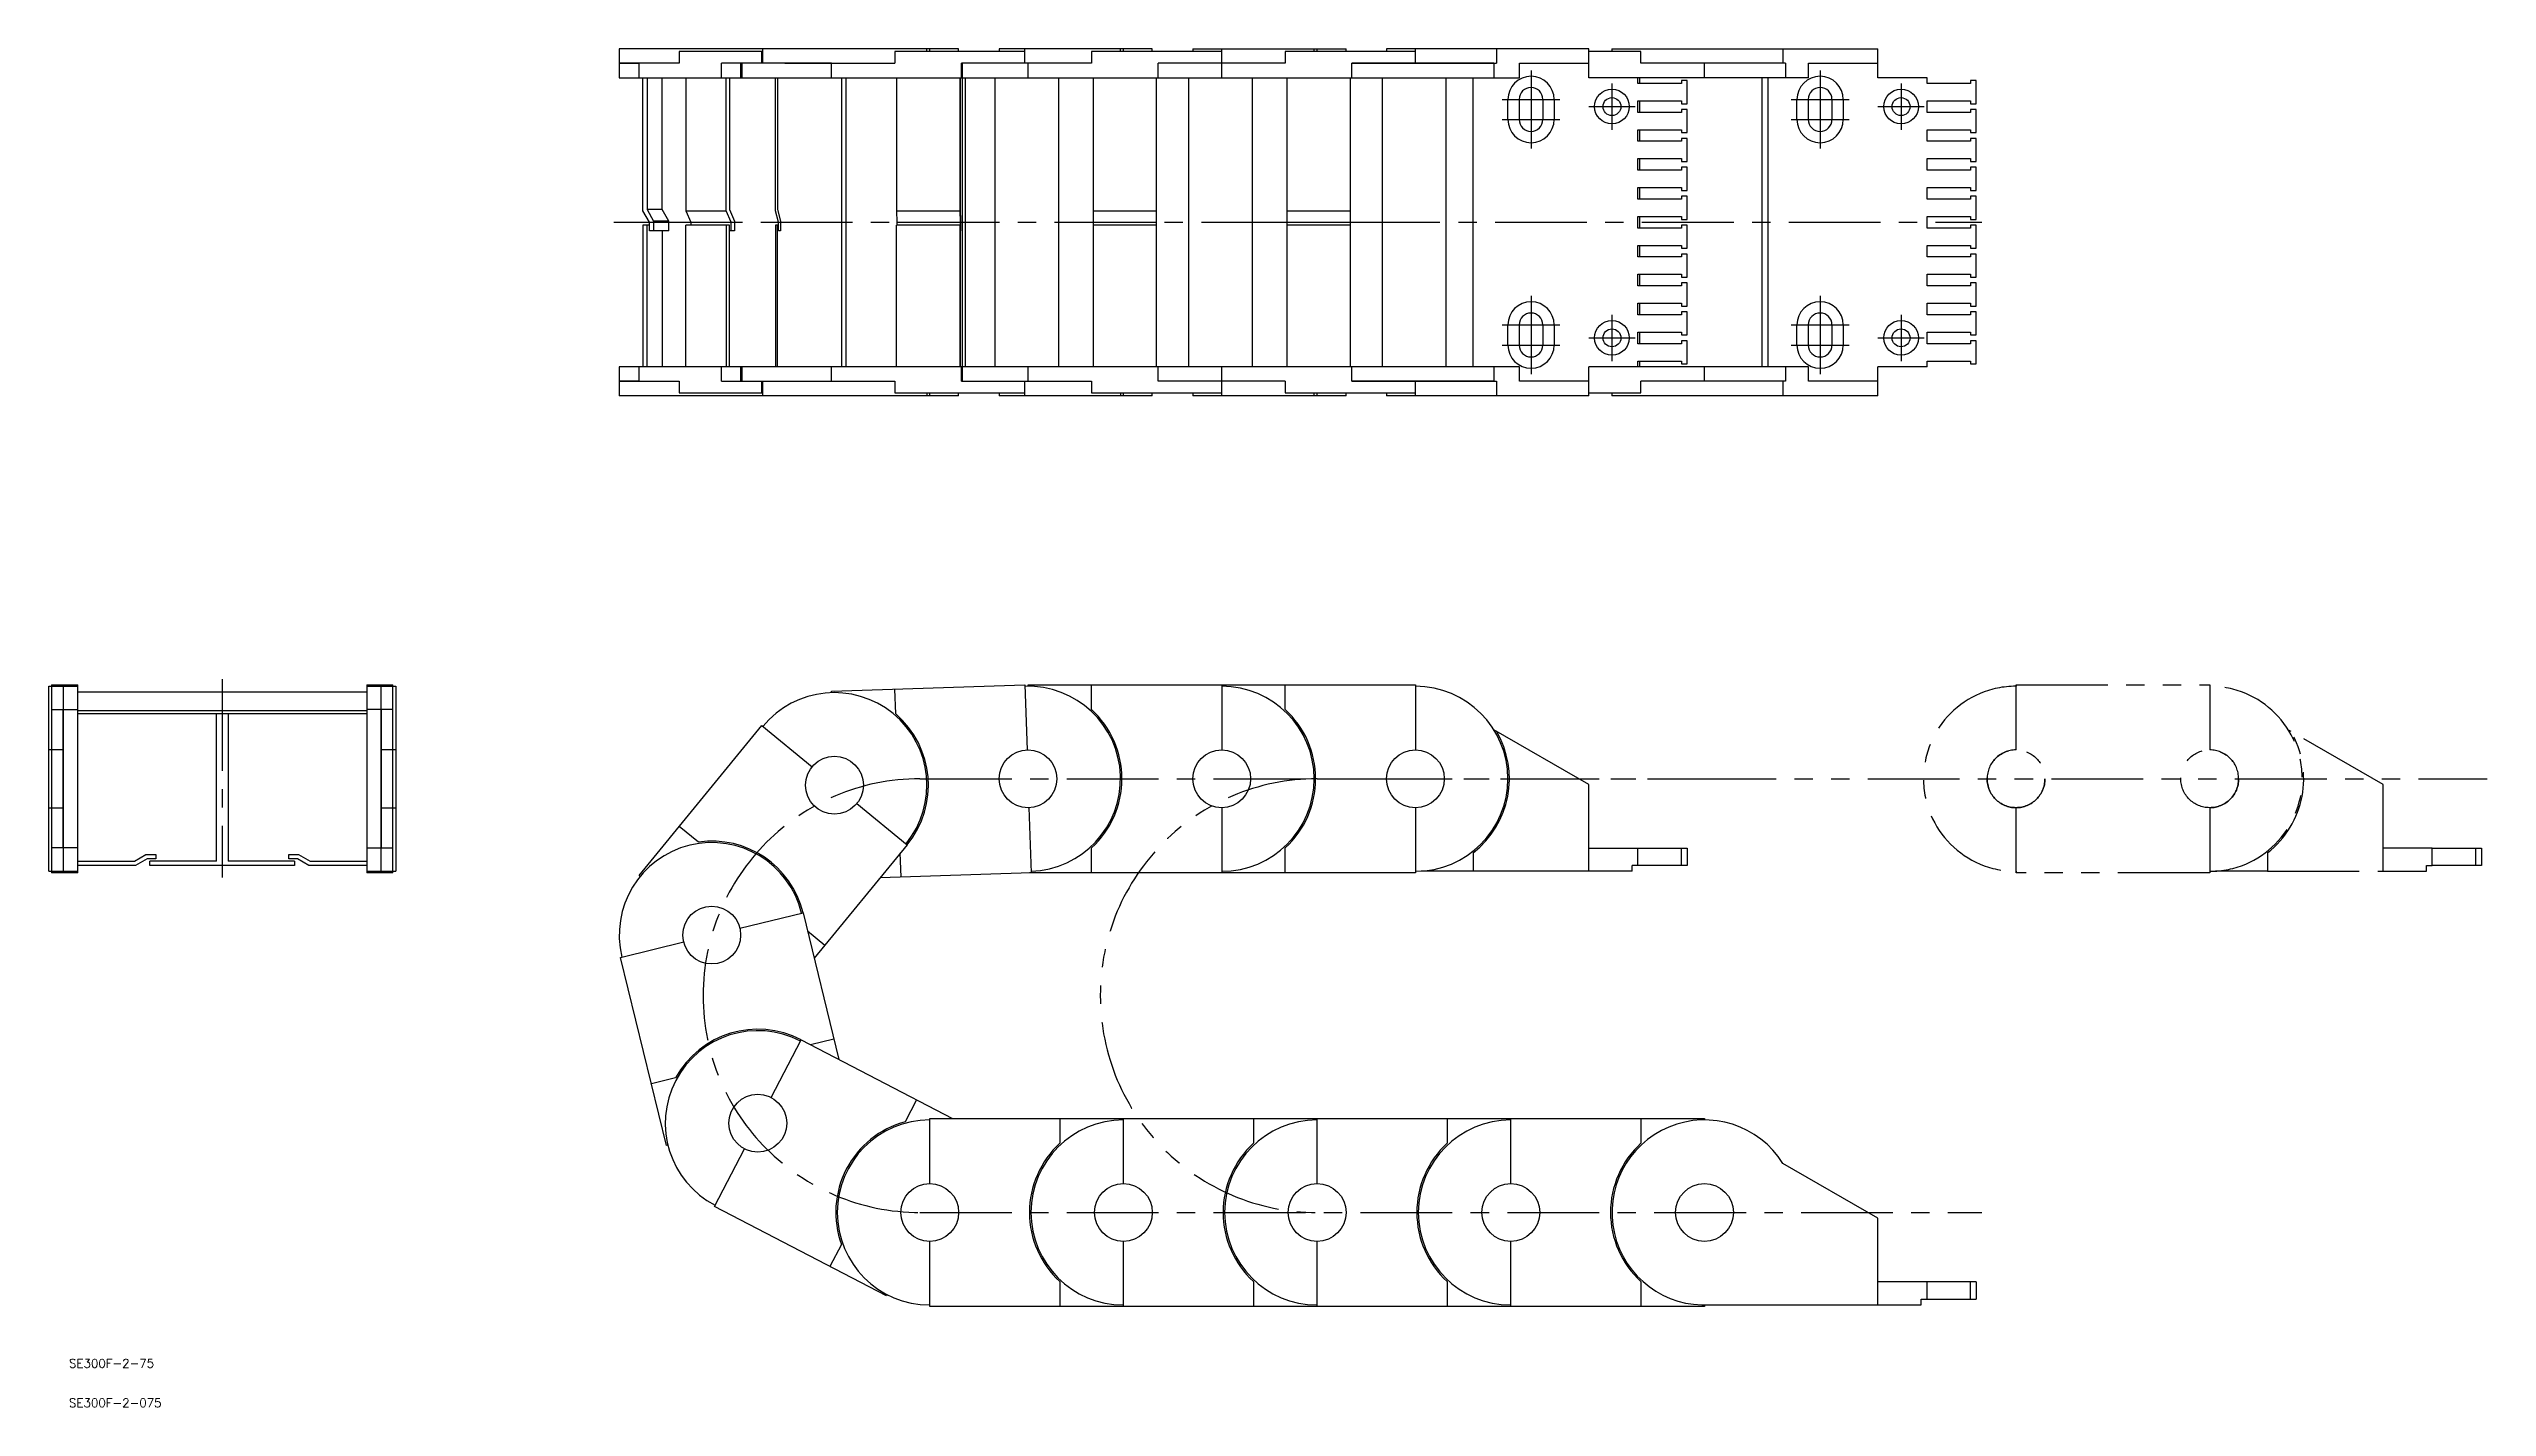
# Model space of a CAD drawing. Extents: x -197 to 646, y -350 to 120.
import ezdxf

# ---------------------------------------------------------------- set-up
doc = ezdxf.new("R2010")
doc.units = 0
doc.linetypes.add('CENTER', pattern=[50.8, 31.75, -6.35, 6.35, -6.35])
doc.linetypes.add('PHANTOM', pattern=[63.5, 31.75, -6.35, 6.35, -6.35, 6.35, -6.35])
doc.layers.get('0').update_dxf_attribs({"linetype": 'CONTINUOUS'})
doc.layers.add('CENTER', color=1, linetype='CONTINUOUS')
doc.styles.get("Standard").update_dxf_attribs({"font": 'txt.shx', "height": 3, "bigfont": 'bigfont.shx'})

# ---------------------------------------------------------------- blocks, each defined once
blk = doc.blocks.new('*U2')
at = {"color": 7, "linetype": 'CONTINUOUS'}
blk.add_text('SE300F-2-75', height=3, dxfattribs=at).set_placement((-190.33, -336.2))
blk = doc.blocks.new('*U3')
at = {"color": 7, "linetype": 'CONTINUOUS'}
blk.add_text('SE300F-2-075', height=3, dxfattribs=at).set_placement((-190.33, -349.87))

msp = doc.modelspace()

# ---------------------------------------------------------------- linework, layer by layer
at = {"color": 7, "linetype": 'CONTINUOUS'}
for p, q in [((117.4, 120), (0, 120)), ((0, 120), (0, 110)), ((20.79, 119), (20.79, 115)), ((49.68, 119), (20.79, 119)), ((49.29, 115), (49.29, 119)), ((49.68, 115), (49.68, 120)), ((95.35, 119), (95.35, 115)), ((140.35, 119), (95.35, 119)), ((106.44, 119), (106.44, 120)), ((107.4, 119), (107.4, 120)), ((117.4, 119), (117.4, 120)), ((184.4, 120), (131.4, 120)), ((131.4, 120), (131.4, 119)), ((140.33, 115), (140.33, 119)), ((140.35, 115), (140.35, 120)), ((163.4, 119), (163.4, 115)), ((208.4, 119), (163.4, 119)), ((173.4, 119), (173.4, 120)), ((174.4, 119), (174.4, 120)), ((184.4, 119), (184.4, 120)), ((198.4, 120), (198.4, 119)), ((198.4, 120), (251.4, 120)), ((208.4, 110), (208.4, 120)), ((275.4, 119), (230.4, 119)), ((230.4, 119), (230.4, 115)), ((240.4, 119), (240.4, 120)), ((241.4, 119), (241.4, 120)), ((251.4, 119), (251.4, 120)), ((265.4, 120), (265.4, 119)), ((335.4, 120), (265.4, 120)), ((275.4, 115), (275.4, 120)), ((303.42, 120), (303.42, 115)), ((335.4, 110), (335.4, 120)), ((353.4, 119), (335.4, 119)), ((343.4, 120), (435.4, 120)), ((343.4, 120), (343.4, 119)), ((353.4, 115), (353.4, 119)), ((402.52, 120), (402.52, 115)), ((435.4, 110), (435.4, 120)), ((0, 115), (0.1, 115)), ((0, 110), (311.4, 110)), ((0.1, 115), (6.85, 115)), ((6.85, 115), (0.1, 115)), ((0.1, 115), (0.1, 115)), ((20.79, 115), (6.85, 115)), ((6.85, 110), (6.85, 115)), ((8.21, 64), (8.21, 110)), ((9.67, 110), (9.67, 64.4)), ((14.9, 64.4), (14.9, 110)), ((23.04, 110), (23.04, 64)), ((73.37, 115), (35.35, 115)), ((35.35, 110), (35.35, 115)), ((36.97, 64), (36.97, 110)), ((38.13, 110), (38.13, 64.4)), ((41.99, 115), (41.99, 110)), ((42.44, 115), (42.44, 110)), ((54.08, 64), (54.08, 110)), ((54.78, 110), (54.78, 64.4)), ((57.25, 115), (95.35, 115)), ((57.25, 115), (57.25, 115)), ((73.37, 110), (73.37, 115)), ((76.99, 10), (76.99, 110)), ((78.33, 110), (78.33, 10)), ((95.94, 110), (95.94, 64)), ((117.92, 64), (117.92, 110)), ((117.97, 110), (117.97, 64.4)), ((163.4, 115), (118.34, 115)), ((118.34, 110), (118.34, 115)), ((118.62, 115), (118.62, 110)), ((118.7, 10), (118.7, 110)), ((119.69, 110), (119.69, 10)), ((129.9, 110), (129.9, 10)), ((141.4, 110), (141.4, 115)), ((151.9, 110), (151.9, 10)), ((163.9, 110), (163.9, 10)), ((185.9, 10), (185.9, 110)), ((186.4, 110), (186.4, 115)), ((230.4, 115), (186.4, 115)), ((196.9, 110), (196.9, 10)), ((218.9, 110), (218.9, 10)), ((230.9, 110), (230.9, 10)), ((252.9, 10), (252.9, 110)), ((275.4, 115), (253.4, 115)), ((253.4, 115), (275.4, 115)), ((253.4, 110), (253.4, 115)), ((263.9, 110), (263.9, 10)), ((302.52, 115), (275.4, 115)), ((275.4, 115), (285.4, 115)), ((285.4, 115), (303.42, 115)), ((285.4, 115), (285.4, 115)), ((285.9, 110), (285.9, 10)), ((295.4, 10), (295.4, 110)), ((302.52, 115), (302.52, 110)), ((311.4, 115), (335.4, 115)), ((311.4, 110), (311.4, 115)), ((411.4, 110), (335.4, 110)), ((352.4, 108), (352.4, 110)), ((352.9, 110), (352.9, 108)), ((403.42, 115), (353.4, 115)), ((375.4, 110), (375.4, 115)), ((395.4, 10), (395.4, 110)), ((397.32, 110), (397.32, 10)), ((403.42, 115), (403.42, 110)), ((411.4, 115), (435.4, 115)), ((411.4, 110), (411.4, 115)), ((452.4, 110), (435.4, 110)), ((452.4, 108), (452.4, 110)), ((307.4, 95.5), (307.4, 102.5)), ((311.3, 102.5), (311.3, 95.5)), ((319.5, 102.5), (319.5, 95.5)), ((323.4, 102.5), (323.4, 95.5)), ((367.4, 108), (352.4, 108)), ((352.4, 102), (367.4, 102)), ((352.4, 98), (352.4, 102)), ((352.9, 102), (352.9, 98)), ((369.4, 109), (367.4, 109)), ((367.4, 109), (367.4, 108)), ((367.4, 102), (367.4, 101)), ((369.4, 101), (369.4, 109)), ((407.4, 95.5), (407.4, 102.5)), ((411.3, 102.5), (411.3, 95.5)), ((419.5, 102.5), (419.5, 95.5)), ((423.4, 102.5), (423.4, 95.5)), ((467.4, 108), (452.4, 108)), ((452.4, 102), (467.4, 102)), ((452.4, 98), (452.4, 102)), ((469.4, 109), (467.4, 109)), ((467.4, 109), (467.4, 108)), ((467.4, 102), (467.4, 101)), ((469.4, 101), (469.4, 109)), ((367.4, 98), (352.4, 98)), ((367.4, 101), (369.4, 101)), ((369.4, 99), (367.4, 99)), ((367.4, 99), (367.4, 98)), ((369.4, 91), (369.4, 99)), ((467.4, 98), (452.4, 98)), ((467.4, 101), (469.4, 101)), ((469.4, 99), (467.4, 99)), ((467.4, 99), (467.4, 98)), ((469.4, 91), (469.4, 99)), ((352.4, 88), (352.4, 92)), ((352.4, 92), (367.4, 92)), ((367.4, 88), (352.4, 88)), ((352.9, 92), (352.9, 88)), ((367.4, 92), (367.4, 91)), ((367.4, 91), (369.4, 91)), ((367.4, 89), (367.4, 88)), ((369.4, 89), (367.4, 89)), ((369.4, 81), (369.4, 89)), ((452.4, 92), (467.4, 92)), ((452.4, 88), (452.4, 92)), ((467.4, 88), (452.4, 88)), ((467.4, 92), (467.4, 91)), ((467.4, 91), (469.4, 91)), ((467.4, 89), (467.4, 88)), ((469.4, 89), (467.4, 89)), ((469.4, 81), (469.4, 89)), ((352.4, 78), (352.4, 82)), ((352.4, 82), (367.4, 82)), ((367.4, 78), (352.4, 78)), ((352.9, 82), (352.9, 78)), ((367.4, 82), (367.4, 81)), ((367.4, 81), (369.4, 81)), ((367.4, 79), (367.4, 78)), ((369.4, 79), (367.4, 79)), ((369.4, 71), (369.4, 79)), ((452.4, 82), (467.4, 82)), ((452.4, 78), (452.4, 82)), ((467.4, 78), (452.4, 78)), ((467.4, 82), (467.4, 81)), ((467.4, 81), (469.4, 81)), ((467.4, 79), (467.4, 78)), ((469.4, 79), (467.4, 79)), ((469.4, 71), (469.4, 79)), ((352.4, 68), (352.4, 72)), ((352.4, 72), (367.4, 72)), ((367.4, 68), (352.4, 68)), ((352.9, 72), (352.9, 68)), ((367.4, 72), (367.4, 71)), ((367.4, 71), (369.4, 71)), ((369.4, 69), (367.4, 69)), ((367.4, 69), (367.4, 68)), ((369.4, 61), (369.4, 69)), ((452.4, 72), (467.4, 72)), ((452.4, 68), (452.4, 72)), ((467.4, 68), (452.4, 68)), ((467.4, 72), (467.4, 71)), ((467.4, 71), (469.4, 71)), ((469.4, 69), (467.4, 69)), ((467.4, 69), (467.4, 68)), ((469.4, 61), (469.4, 69)), ((10.46, 60), (8.21, 64)), ((14.9, 64.4), (9.67, 64.4)), ((9.67, 64.4), (11.91, 60.4)), ((10.46, 57), (10.46, 60)), ((11.91, 60.4), (11.91, 57)), ((17.14, 60.4), (11.91, 60.4)), ((17.14, 60.4), (14.9, 64.4)), ((17.14, 57), (17.14, 60.4)), ((23.04, 64), (24.82, 60)), ((23.04, 64), (36.97, 64)), ((24.82, 60), (38.76, 60)), ((24.82, 60), (24.82, 59)), ((38.76, 60), (36.97, 64)), ((38.13, 64.4), (39.92, 60.4)), ((38.76, 57), (38.76, 60)), ((39.92, 60.4), (39.92, 57)), ((55.15, 60), (54.08, 64)), ((54.78, 64.4), (55.84, 60.4)), ((55.15, 57), (55.15, 60)), ((55.84, 60.4), (55.84, 57)), ((95.94, 64), (96.01, 60)), ((95.94, 64), (117.92, 64)), ((96.01, 60), (118, 60)), ((96.01, 60), (96.01, 59)), ((118, 60), (117.92, 64)), ((117.97, 64.4), (118.05, 60.4)), ((118, 57), (118, 60)), ((118.05, 60.4), (118.05, 57)), ((163.9, 64), (185.9, 64)), ((163.9, 60), (185.9, 60)), ((230.9, 64), (252.9, 64)), ((230.9, 60), (252.9, 60)), ((352.4, 58), (352.4, 62)), ((352.4, 62), (367.4, 62)), ((352.9, 62), (352.9, 58)), ((367.4, 62), (367.4, 61)), ((367.4, 61), (369.4, 61)), ((452.4, 58), (452.4, 62)), ((452.4, 62), (467.4, 62)), ((467.4, 62), (467.4, 61)), ((467.4, 61), (469.4, 61)), ((8.21, 59), (8.21, 10)), ((10.46, 59), (8.21, 59)), ((9.67, 10), (9.67, 59)), ((17.14, 57), (10.46, 57)), ((14.9, 57), (14.9, 10)), ((23.04, 10), (23.04, 59)), ((38.13, 59), (23.04, 59)), ((36.97, 59), (36.97, 10)), ((38.13, 10), (38.13, 59)), ((39.92, 57), (38.13, 57)), ((54.08, 59), (54.08, 10)), ((55.15, 59), (54.08, 59)), ((54.78, 10), (54.78, 59)), ((55.84, 57), (55.15, 57)), ((95.94, 10), (95.94, 59)), ((117.97, 59), (95.94, 59)), ((117.92, 59), (117.92, 10)), ((117.97, 10), (117.97, 59)), ((118.05, 57), (117.97, 57)), ((185.9, 59), (163.9, 59)), ((252.9, 59), (230.9, 59)), ((367.4, 58), (352.4, 58)), ((352.4, 48), (352.4, 52)), ((352.4, 52), (367.4, 52)), ((352.9, 52), (352.9, 48)), ((369.4, 59), (367.4, 59)), ((367.4, 59), (367.4, 58)), ((367.4, 52), (367.4, 51)), ((367.4, 51), (369.4, 51)), ((369.4, 51), (369.4, 59)), ((467.4, 58), (452.4, 58)), ((452.4, 52), (467.4, 52)), ((452.4, 48), (452.4, 52)), ((469.4, 59), (467.4, 59)), ((467.4, 59), (467.4, 58)), ((467.4, 52), (467.4, 51)), ((467.4, 51), (469.4, 51)), ((469.4, 51), (469.4, 59)), ((367.4, 48), (352.4, 48)), ((367.4, 49), (367.4, 48)), ((369.4, 49), (367.4, 49)), ((369.4, 41), (369.4, 49)), ((467.4, 48), (452.4, 48)), ((467.4, 49), (467.4, 48)), ((469.4, 49), (467.4, 49)), ((469.4, 41), (469.4, 49)), ((352.4, 38), (352.4, 42)), ((352.4, 42), (367.4, 42)), ((367.4, 38), (352.4, 38)), ((352.9, 42), (352.9, 38)), ((367.4, 42), (367.4, 41)), ((367.4, 41), (369.4, 41)), ((367.4, 39), (367.4, 38)), ((369.4, 39), (367.4, 39)), ((369.4, 31), (369.4, 39)), ((452.4, 42), (467.4, 42)), ((452.4, 38), (452.4, 42)), ((467.4, 38), (452.4, 38)), ((467.4, 42), (467.4, 41)), ((467.4, 41), (469.4, 41)), ((467.4, 39), (467.4, 38)), ((469.4, 39), (467.4, 39)), ((469.4, 31), (469.4, 39)), ((352.4, 28), (352.4, 32)), ((352.4, 32), (367.4, 32)), ((367.4, 28), (352.4, 28)), ((352.9, 32), (352.9, 28)), ((367.4, 32), (367.4, 31)), ((367.4, 31), (369.4, 31)), ((369.4, 29), (367.4, 29)), ((367.4, 29), (367.4, 28)), ((369.4, 21), (369.4, 29)), ((452.4, 32), (467.4, 32)), ((452.4, 28), (452.4, 32)), ((467.4, 28), (452.4, 28)), ((467.4, 32), (467.4, 31)), ((467.4, 31), (469.4, 31)), ((469.4, 29), (467.4, 29)), ((467.4, 29), (467.4, 28)), ((469.4, 21), (469.4, 29)), ((307.4, 17.5), (307.4, 24.5)), ((311.3, 24.5), (311.3, 17.5)), ((319.5, 24.5), (319.5, 17.5)), ((323.4, 24.5), (323.4, 17.5)), ((352.4, 22), (367.4, 22)), ((352.4, 18), (352.4, 22)), ((367.4, 18), (352.4, 18)), ((352.9, 22), (352.9, 18)), ((367.4, 22), (367.4, 21)), ((367.4, 21), (369.4, 21)), ((369.4, 19), (367.4, 19)), ((367.4, 19), (367.4, 18)), ((369.4, 11), (369.4, 19)), ((407.4, 17.5), (407.4, 24.5)), ((411.3, 24.5), (411.3, 17.5)), ((419.5, 24.5), (419.5, 17.5)), ((423.4, 24.5), (423.4, 17.5)), ((452.4, 22), (467.4, 22)), ((452.4, 18), (452.4, 22)), ((467.4, 18), (452.4, 18)), ((467.4, 22), (467.4, 21)), ((467.4, 21), (469.4, 21)), ((469.4, 19), (467.4, 19)), ((467.4, 19), (467.4, 18)), ((469.4, 11), (469.4, 19)), ((0, 10), (0, 0)), ((311.4, 10), (0, 10)), ((6.85, 5), (6.85, 10)), ((35.35, 5), (35.35, 10)), ((41.99, 10), (41.99, 5)), ((42.44, 10), (42.44, 5)), ((73.37, 5), (73.37, 10)), ((118.34, 5), (118.34, 10)), ((118.62, 10), (118.62, 5)), ((141.4, 5), (141.4, 10)), ((186.4, 5), (186.4, 10)), ((208.4, 1), (208.4, 10)), ((253.4, 5), (253.4, 10)), ((302.52, 10), (302.52, 5)), ((311.4, 5), (311.4, 10)), ((411.4, 10), (335.4, 10)), ((335.4, 5), (335.4, 10)), ((352.4, 12), (367.4, 12)), ((352.4, 10), (352.4, 12)), ((352.9, 12), (352.9, 10)), ((367.4, 12), (367.4, 11)), ((367.4, 11), (369.4, 11)), ((375.4, 5), (375.4, 10)), ((403.42, 10), (403.42, 5)), ((411.4, 5), (411.4, 10)), ((435.4, 0), (435.4, 10)), ((452.4, 10), (435.4, 10)), ((452.4, 12), (467.4, 12)), ((452.4, 10), (452.4, 12)), ((467.4, 12), (467.4, 11)), ((467.4, 11), (469.4, 11)), ((0.1, 5), (0, 5)), ((117.4, 0), (0, 0)), ((6.85, 5), (0.1, 5)), ((0.1, 5), (20.79, 5)), ((0.1, 5), (0.1, 5)), ((20.79, 5), (20.79, 1)), ((20.79, 1), (49.68, 1)), ((35.35, 5), (95.35, 5)), ((49.29, 1), (49.29, 5)), ((49.68, 0), (49.68, 5)), ((95.35, 5), (95.35, 1)), ((95.35, 1), (140.33, 1)), ((106.44, 1), (106.44, 0)), ((107.4, 0), (107.4, 1)), ((117.4, 0), (117.4, 1)), ((118.34, 5), (163.4, 5)), ((131.4, 1), (131.4, 0)), ((184.4, 0), (131.4, 0)), ((140.33, 0), (140.33, 5)), ((140.35, 1), (140.35, 5)), ((163.4, 5), (163.4, 1)), ((163.4, 1), (208.4, 1)), ((173.4, 1), (173.4, 0)), ((174.4, 0), (174.4, 1)), ((184.4, 0), (184.4, 1)), ((230.4, 5), (186.4, 5)), ((198.4, 1), (198.4, 0)), ((251.4, 0), (198.4, 0)), ((208.4, 0), (208.4, 1)), ((230.4, 5), (230.4, 1)), ((230.4, 1), (275.4, 1)), ((240.4, 0), (240.4, 1)), ((241.4, 0), (241.4, 1)), ((251.4, 0), (251.4, 1)), ((253.4, 5), (275.4, 5)), ((275.4, 5), (253.4, 5)), ((265.4, 1), (265.4, 0)), ((335.4, 0), (265.4, 0)), ((275.4, 1), (275.4, 5)), ((275.4, 5), (302.52, 5)), ((285.4, 5), (275.4, 5)), ((275.4, 0), (275.4, 1)), ((302.52, 5), (285.4, 5)), ((285.4, 5), (285.4, 5)), ((302.52, 5), (303.42, 5)), ((303.42, 5), (303.42, 0)), ((335.4, 5), (311.4, 5)), ((335.4, 0), (335.4, 5)), ((335.4, 1), (353.4, 1)), ((343.4, 1), (343.4, 0)), ((435.4, 0), (343.4, 0)), ((403.42, 5), (353.4, 5)), ((353.4, 1), (353.4, 5)), ((402.52, 5), (402.52, 0)), ((435.4, 5), (411.4, 5)), ((-197.33, -164.5), (-197.33, -100.5)), ((-197.33, -100.5), (-187.33, -100.5)), ((-196.33, -100), (-187.33, -100)), ((-196.33, -100), (-196.33, -165)), ((-192.33, -100), (-192.33, -165)), ((-192.33, -100.5), (-192.33, -108.58)), ((-187.33, -165), (-187.33, -100)), ((-87.33, -100), (-87.33, -165)), ((-87.33, -100), (-78.33, -100)), ((-87.33, -100.5), (-77.33, -100.5)), ((-82.34, -108.58), (-82.34, -100.5)), ((-82.33, -165), (-82.33, -100)), ((-78.33, -165), (-78.33, -100)), ((-77.33, -100.5), (-77.33, -164.5)), ((73.37, -102.23), (140.33, -100.02)), ((140.33, -100.02), (141.07, -122.51)), ((141.4, -100.5), (141.4, -100)), ((141.4, -100), (275.4, -100)), ((163.4, -108.58), (163.4, -100)), ((208.4, -100), (208.4, -100.5)), ((208.4, -100.5), (208.4, -122.5)), ((230.4, -108.58), (230.4, -100)), ((275.4, -100), (275.4, -100.5)), ((275.4, -100.5), (275.4, -122.5)), ((-196.33, -108.58), (-187.33, -108.58)), ((-192.33, -156.42), (-192.33, -108.58)), ((-87.33, -102.5), (-187.33, -102.5)), ((-87.33, -109.05), (-187.33, -109.05)), ((-78.33, -108.58), (-87.33, -108.58)), ((-82.34, -108.58), (-82.34, -156.42)), ((73.38, -102.73), (73.37, -102.23)), ((95.64, -110.08), (95.35, -101.5)), ((-87.33, -110), (-187.33, -110)), ((-139.33, -161), (-139.33, -110)), ((-135.33, -110), (-135.33, -161)), ((6.85, -165.97), (49.29, -114.12)), ((49.29, -114.12), (66.7, -128.38)), ((335.4, -134.5), (302.52, -115.52)), ((-192.33, -122.5), (-197.33, -122.5)), ((-192.33, -122.51), (-192.33, -122.51)), ((-82.34, -122.51), (-82.33, -122.51)), ((-77.33, -122.5), (-82.33, -122.5)), ((335.4, -164.5), (335.4, -134.5)), ((-197.33, -142.5), (-192.33, -142.5)), ((-192.33, -142.49), (-192.33, -142.49)), ((-82.33, -142.49), (-82.34, -142.49)), ((-82.33, -142.5), (-77.33, -142.5)), ((82.18, -141.04), (99.59, -155.29)), ((141.73, -142.49), (142.47, -164.98)), ((208.4, -142.5), (208.4, -164.5)), ((275.4, -142.5), (275.4, -164.5)), ((27.42, -154.38), (20.79, -148.95)), ((-187.33, -156.42), (-196.33, -156.42)), ((-192.33, -156.42), (-192.33, -164.5)), ((-167.73, -161), (-163.73, -158.69)), ((-163.33, -160.19), (-167.33, -162.5)), ((-163.73, -158.69), (-160.33, -158.69)), ((-160.33, -160.19), (-163.33, -160.19)), ((-160.33, -158.69), (-160.33, -160.19)), ((-114.33, -158.69), (-110.93, -158.69)), ((-114.33, -160.19), (-114.33, -158.69)), ((-111.33, -160.19), (-114.33, -160.19)), ((-107.33, -162.5), (-111.33, -160.19)), ((-110.93, -158.69), (-106.93, -161)), ((-87.33, -156.42), (-78.33, -156.42)), ((-82.34, -164.5), (-82.34, -156.42)), ((99.59, -155.29), (67.43, -194.59)), ((97.5, -166.47), (97.22, -158.18)), ((163.4, -165), (163.4, -156.42)), ((230.4, -165), (230.4, -156.42)), ((295.4, -158.12), (295.4, -164.5)), ((335.4, -156.5), (369.4, -156.5)), ((352.4, -162.5), (352.4, -156.5)), ((367.4, -162.5), (367.4, -156.5)), ((369.4, -156.5), (369.4, -162.5)), ((-197.33, -164.5), (-187.33, -164.5)), ((-187.33, -165), (-196.33, -165)), ((-187.33, -161), (-167.73, -161)), ((-167.33, -162.5), (-187.33, -162.5)), ((-139.33, -161), (-162.33, -161)), ((-162.33, -162.5), (-162.33, -161)), ((-112.33, -162.5), (-162.33, -162.5)), ((-112.33, -161), (-135.33, -161)), ((-112.33, -161), (-112.33, -162.5)), ((-87.33, -162.5), (-107.33, -162.5)), ((-106.93, -161), (-87.33, -161)), ((-87.33, -164.5), (-77.33, -164.5)), ((-78.33, -165), (-87.33, -165)), ((7.24, -166.29), (6.85, -165.97)), ((142.47, -164.98), (90.25, -166.71)), ((275.4, -165), (141.94, -165)), ((208.4, -164.5), (208.4, -165)), ((275.4, -164.5), (275.4, -165)), ((277.4, -164.5), (277.4, -164.44)), ((350.4, -164.5), (277.4, -164.5)), ((350.4, -164.5), (350.4, -162.5)), ((369.4, -162.5), (350.4, -162.5)), ((41.71, -184.18), (63.57, -178.83)), ((63.57, -178.83), (76, -229.58)), ((71.08, -190.12), (65.14, -185.25)), ((0.92, -194.17), (22.29, -188.93)), ((0.43, -194.29), (0.92, -194.17)), ((16.37, -259.36), (0.43, -194.29)), ((52.54, -242.76), (62.91, -222.79)), ((62.91, -222.79), (115.33, -250)), ((74.27, -222.53), (66.22, -224.51)), ((19.47, -235.95), (11.14, -237.99)), ((102.85, -243.52), (98.9, -251.13)), ((107.4, -250), (375.4, -250)), ((107.4, -250.5), (107.4, -250)), ((107.4, -272.5), (107.4, -250.5)), ((152.4, -250), (152.4, -258.58)), ((174.4, -250.5), (174.4, -250)), ((174.4, -272.5), (174.4, -250.5)), ((219.4, -250), (219.4, -258.58)), ((241.4, -250.5), (241.4, -250)), ((241.4, -272.5), (241.4, -250.5)), ((286.4, -250), (286.4, -258.58)), ((308.4, -250.5), (308.4, -250)), ((308.4, -272.5), (308.4, -250.5)), ((353.4, -250), (353.4, -258.58)), ((375.4, -250), (375.4, -250.5)), ((16.85, -259.24), (16.37, -259.36)), ((32.96, -280.48), (43.33, -260.51)), ((435.4, -284.5), (402.52, -265.52)), ((92.43, -311.35), (32.96, -280.48)), ((435.4, -314.5), (435.4, -284.5)), ((76.85, -293.6), (72.9, -301.21)), ((107.4, -314.5), (107.4, -292.5)), ((174.4, -314.5), (174.4, -292.5)), ((241.4, -314.5), (241.4, -292.5)), ((308.4, -314.5), (308.4, -292.5)), ((92.66, -310.9), (92.43, -311.35)), ((152.4, -306.42), (152.4, -315)), ((219.4, -306.42), (219.4, -315)), ((286.4, -306.42), (286.4, -315)), ((353.4, -306.42), (353.4, -315)), ((469.4, -306.5), (435.4, -306.5)), ((452.4, -312.5), (452.4, -306.5)), ((467.4, -312.5), (467.4, -306.5)), ((469.4, -306.5), (469.4, -312.5)), ((107.4, -315), (107.4, -314.5)), ((375.4, -315), (107.4, -315)), ((174.4, -315), (174.4, -314.5)), ((241.4, -315), (241.4, -314.5)), ((308.4, -315), (308.4, -314.5)), ((375.4, -314.5), (375.4, -315)), ((377.4, -314.44), (377.4, -314.5)), ((377.4, -314.5), (450.4, -314.5)), ((450.4, -314.5), (450.4, -312.5)), ((450.4, -312.5), (469.4, -312.5))]:
    msp.add_line(p, q, dxfattribs=at)
at = {"color": 3, "linetype": 'PHANTOM'}
for p, q in [((483.17, -100), (550.17, -100)), ((483.17, -100.5), (483.17, -100)), ((483.17, -100), (483.17, -100.5)), ((483.17, -122.5), (483.17, -100.5)), ((550.17, -100), (550.17, -100.5)), ((550.17, -100.5), (550.17, -122.5)), ((577.29, -115.52), (578.19, -116.04)), ((610.17, -134.5), (578.19, -116.04)), ((241.4, -132.5), (646.17, -132.5)), ((610.17, -164.5), (610.17, -134.5)), ((483.17, -164.5), (483.17, -142.5)), ((550.17, -142.5), (550.17, -164.5)), ((570.17, -158.12), (570.17, -164.5)), ((627.17, -156.5), (610.17, -156.5)), ((627.17, -156.5), (642.17, -156.5)), ((627.17, -162.5), (627.17, -156.5)), ((642.17, -156.5), (644.17, -156.5)), ((642.17, -162.5), (642.17, -156.5)), ((644.17, -156.5), (644.17, -162.5)), ((483.17, -165), (483.17, -164.5)), ((483.17, -164.5), (483.17, -165)), ((550.17, -165), (483.17, -165)), ((550.17, -164.5), (550.17, -165)), ((552.17, -164.5), (552.17, -164.44)), ((570.17, -164.5), (552.17, -164.5)), ((570.17, -164.5), (610.17, -164.5)), ((610.17, -164.5), (625.17, -164.5)), ((625.17, -164.5), (625.17, -162.5)), ((625.17, -162.5), (627.17, -162.5)), ((642.17, -162.5), (627.17, -162.5)), ((644.17, -162.5), (642.17, -162.5))]:
    msp.add_line(p, q, dxfattribs=at)
at = {"color": 7, "linetype": 'CONTINUOUS'}
for centre, radius in [((343.4, 100), 6), ((343.4, 100), 3.1), ((443.4, 100), 6), ((443.4, 100), 3.1), ((343.4, 20), 6), ((443.4, 20), 6), ((343.4, 20), 3.1), ((443.4, 20), 3.1), ((74.44, -134.71), 10), ((141.4, -132.5), 10), ((208.4, -132.5), 10), ((275.4, -132.5), 10), ((32, -186.56), 10), ((47.93, -251.63), 10), ((107.4, -282.5), 10), ((174.4, -282.5), 10), ((241.4, -282.5), 10), ((308.4, -282.5), 10), ((375.4, -282.5), 10)]:
    msp.add_circle(centre, radius, dxfattribs=at)
at = {"color": 3, "linetype": 'PHANTOM'}
for centre in [(483.17, -132.5), (550.17, -132.5)]:
    msp.add_circle(centre, 10, dxfattribs=at)
at = {"color": 7, "linetype": 'CONTINUOUS'}
for centre, radius, start, end in [((315.4, 102.5), 8, 0, 180), ((415.4, 102.5), 8, 0, 180), ((315.4, 102.5), 4.1, 0, 180), ((415.4, 102.5), 4.1, 0, 180), ((315.4, 95.5), 8, 180, 0), ((315.4, 95.5), 4.1, 180, 0), ((415.4, 95.5), 8, 180, 0), ((415.4, 95.5), 4.1, 180, 0), ((315.4, 24.5), 8, 0, 180), ((315.4, 24.5), 4.1, 0, 180), ((415.4, 24.5), 8, 0, 180), ((415.4, 24.5), 4.1, 0, 180), ((315.4, 17.5), 8, 180, 0), ((315.4, 17.5), 4.1, 180, 0), ((415.4, 17.5), 8, 180, 0), ((415.4, 17.5), 4.1, 180, 0), ((141.4, -132.5), 32, 271.88971, 91.88971), ((208.4, -132.5), 32, 270, 90), ((275.4, -132.5), 32, 270, 90), ((74.44, -134.71), 32, 320.69874, 140.69874), ((141.4, -132.5), 32.5, 312.60367, 47.39633), ((208.4, -132.5), 32.5, 312.60367, 47.39633), ((74.44, -134.71), 32.5, 320.69874, 49.28604), ((275.4, -132.5), 32.5, 307.97987, 30.43344), ((32, -186.56), 32, 13.75878, 193.75878), ((32, -186.56), 32.5, 13.75, 98.09507), ((47.93, -251.63), 32.5, 62.56054, 151.15511), ((47.93, -251.63), 32, 62.56781, 242.56781), ((107.4, -282.5), 32.5, 105.17148, 199.96414), ((107.4, -282.5), 32, 90, 270), ((174.4, -282.5), 32, 90, 270), ((241.4, -282.5), 32, 90, 270), ((308.4, -282.5), 32, 90, 270), ((375.4, -282.5), 32, 32.05201, 273.58332), ((174.4, -282.5), 32.5, 132.60367, 227.39633), ((241.4, -282.5), 32.5, 132.60367, 227.39633), ((308.4, -282.5), 32.5, 132.60367, 227.39633), ((375.4, -282.5), 32.5, 132.60367, 227.39633)]:
    msp.add_arc(centre, radius, start, end, dxfattribs=at)
at = {"color": 3, "linetype": 'PHANTOM'}
for centre, radius, start, end in [((483.17, -132.5), 32, 90, 270), ((550.17, -132.5), 32, 270, 90), ((550.17, -132.5), 32.5, 307.97987, 30.43344), ((483.17, -132.5), 10, 90, 270), ((550.17, -132.5), 10, 270, 90), ((241.4, -207.5), 75, 90, 270), ((483.17, -132.5), 10, 270, 0)]:
    msp.add_arc(centre, radius, start, end, dxfattribs=at)
at = {"layer": 'CENTER', "color": 1, "linetype": 'CENTER'}
for p, q in [((315.4, 112.5), (315.4, 85.5)), ((415.4, 112.5), (415.4, 85.5)), ((305.4, 102.5), (325.4, 102.5)), ((343.4, 108), (343.4, 92)), ((405.4, 102.5), (425.4, 102.5)), ((443.4, 108), (443.4, 92)), ((305.4, 95.5), (325.4, 95.5)), ((335.4, 100), (351.4, 100)), ((405.4, 95.5), (425.4, 95.5)), ((435.4, 100), (451.4, 100)), ((-1.84, 60), (471.4, 60)), ((315.4, 34.5), (315.4, 7.5)), ((415.4, 34.5), (415.4, 7.5)), ((343.4, 28), (343.4, 12)), ((443.4, 28), (443.4, 12)), ((305.4, 24.5), (325.4, 24.5)), ((305.4, 17.5), (325.4, 17.5)), ((335.4, 20), (351.4, 20)), ((405.4, 24.5), (425.4, 24.5)), ((405.4, 17.5), (425.4, 17.5)), ((435.4, 20), (451.4, 20)), ((-137.33, -98), (-137.33, -166.7)), ((104.02, -132.5), (371.4, -132.5)), ((104.02, -282.5), (471.4, -282.5))]:
    msp.add_line(p, q, dxfattribs=at)
msp.add_arc((104.02, -207.5), 75, 90, 270, dxfattribs=at)

# ---------------------------------------------------------------- block references
at = {"color": 7, "linetype": 'CONTINUOUS'}
for name in ['*U2', '*U3']:
    msp.add_blockref(name, (0, 0), dxfattribs=at)

doc.saveas('drawing.dxf')
